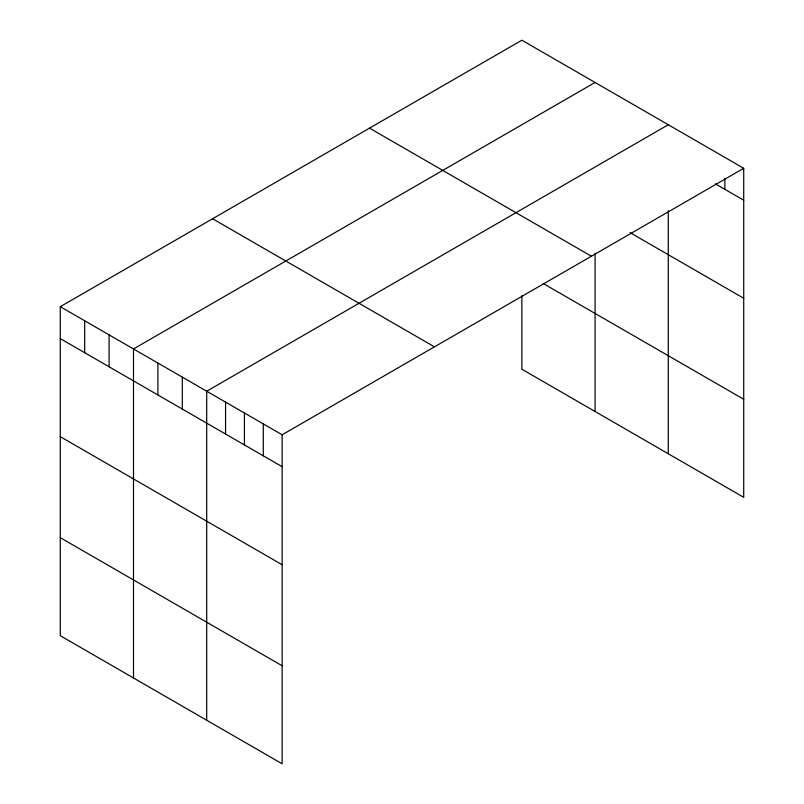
<?xml version="1.0" encoding="UTF-8"?>
<svg xmlns="http://www.w3.org/2000/svg" width="804" height="804" viewBox="0 0 804 804"><rect width="100%" height="100%" fill="white"/><g stroke="black" fill="none" stroke-linecap="round" stroke-linejoin="round"><path stroke-width="1.21" d="M60.28 306.686L282.144 434.783L282.144 763.8L60.28 635.703L60.28 306.686L521.856 40.2L743.72 168.297L743.72 497.314L521.856 369.217L521.856 295.691M595.071 82.47L133.494 348.956L133.494 677.973M668.285 124.741L206.708 391.226L206.708 720.243M282.144 434.783L743.72 168.297M715.429 183.885L743.72 200.216M630.085 232.647L743.72 298.254M369.538 128.137L591.402 256.235M543.082 283.43L743.72 399.266M212.598 218.748L434.461 346.846M60.28 338.615L282.144 466.702M60.28 436.652L282.144 564.75M60.28 537.665L282.144 665.762M724.866 178.277L724.866 189.332M668.285 210.588L668.285 453.757M595.071 253.32L595.071 411.487M263.29 423.899L263.29 455.818M244.426 413.005L244.426 444.934M225.572 402.121L225.572 434.039M182.307 377.136L182.307 409.065M157.896 363.046L157.896 394.975M109.093 334.866L109.093 366.795M84.681 320.776L84.681 352.705"/></g></svg>
